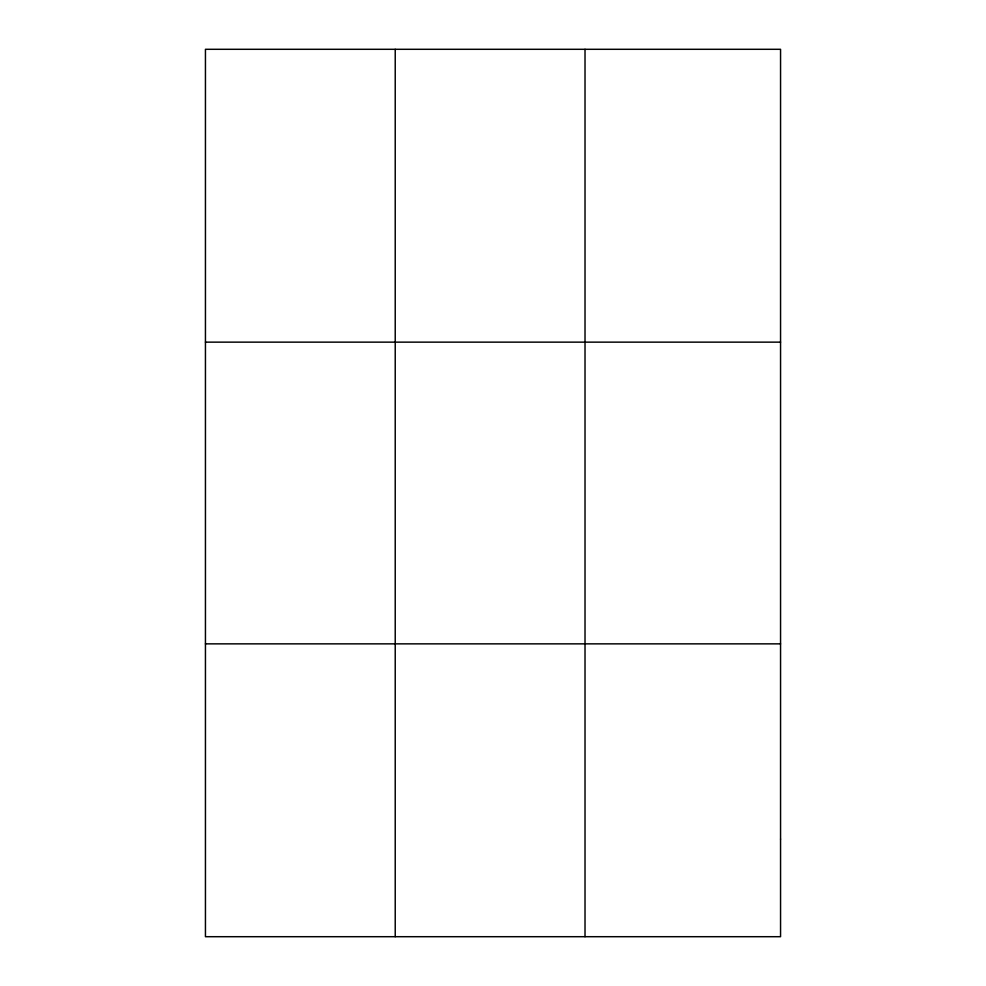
<?xml version="1.0" encoding="UTF-8"?>
<svg xmlns="http://www.w3.org/2000/svg" width="986" height="986" viewBox="0 0 986 986"><rect width="100%" height="100%" fill="white"/><g stroke="black" fill="none" stroke-linecap="round" stroke-linejoin="round"><path stroke-width="1.48" d="M395.226 49.3L395.226 936.7M585.018 49.3L585.018 936.7M205.445 342.142L780.555 342.142M205.445 643.858L780.555 643.858M780.555 839.086L780.555 936.7L205.445 936.7L205.445 49.3L780.555 49.3L780.555 839.086"/></g></svg>
